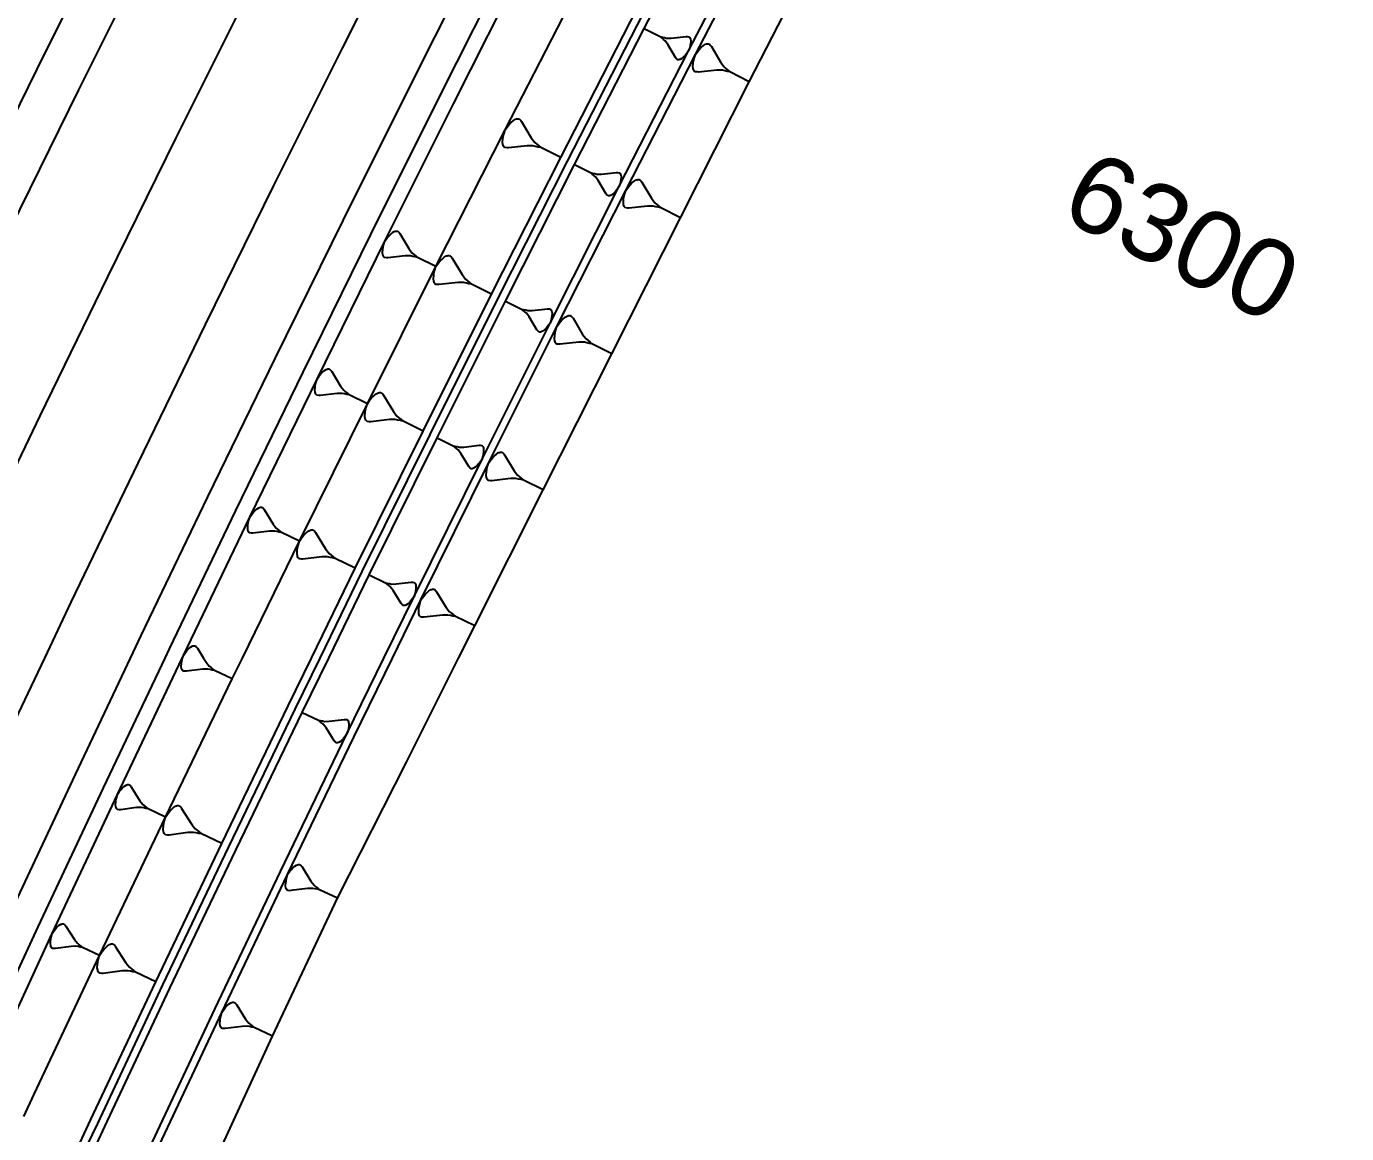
# Model space of a CAD drawing. Extents: x 386614 to 387594, y 803230 to 804419.
# Drawn here: x 387257.47 to 387300, y 803984.68 to 804020.35 of the extents above; entities that cross this region are included whole.
import ezdxf
from ezdxf.enums import TextEntityAlignment as Align

# ---------------------------------------------------------------- set-up
doc = ezdxf.new("R2010")
doc.units = 0
doc.layers.get('0').update_dxf_attribs({"linetype": 'CONTINUOUS'})
doc.styles.add('ARIAL', font='ARIAL.FON')

msp = doc.modelspace()

# ---------------------------------------------------------------- linework, layer by layer
at = {"color": 1}
for p, q in [((387277.3728, 804020.2805), (387277.8877, 804020.0194)), ((387277.8877, 804020.0194), (387277.954, 804020.0042)), ((387277.9391, 804019.9748), (387277.8877, 804020.0194)), ((387277.9904, 804019.9303), (387277.9391, 804019.9748)), ((387277.954, 804020.0042), (387278.0203, 804019.9891)), ((387278.0418, 804019.8857), (387277.9904, 804019.9303)), ((387278.0203, 804019.9891), (387278.0866, 804019.974)), ((387278.1297, 804019.7672), (387278.0418, 804019.8857)), ((387278.0866, 804019.974), (387278.2341, 804019.9731)), ((387278.3781, 804019.3453), (387278.1297, 804019.7672)), ((387278.2341, 804019.9731), (387278.7213, 804020.022)), ((387278.7213, 804020.022), (387278.7582, 804020.0217)), ((387278.7582, 804020.0217), (387278.8098, 804020.0141)), ((387278.8098, 804020.0141), (387278.8245, 804020.0066)), ((387278.8245, 804020.0066), (387278.8464, 804019.977)), ((387278.8524, 804019.7335), (387278.8373, 804019.6672)), ((387278.8464, 804019.977), (387278.8537, 804019.9548)), ((387278.8601, 804019.7851), (387278.8524, 804019.7335)), ((387278.8537, 804019.9548), (387278.8609, 804019.9326)), ((387278.868, 804019.8736), (387278.8601, 804019.7851)), ((387278.8609, 804019.9326), (387278.868, 804019.8736)), ((387278.4, 804019.3156), (387278.3781, 804019.3453)), ((387278.4367, 804019.2785), (387278.4, 804019.3156)), ((387278.4514, 804019.2711), (387278.4367, 804019.2785)), ((387278.4883, 804019.2709), (387278.4514, 804019.2711)), ((387278.5105, 804019.2781), (387278.4883, 804019.2709)), ((387278.5326, 804019.2854), (387278.5105, 804019.2781)), ((387278.5844, 804019.3146), (387278.5326, 804019.2854)), ((387278.6512, 804019.3732), (387278.5844, 804019.3146)), ((387278.6883, 804019.4099), (387278.6512, 804019.3732)), ((387278.7328, 804019.4612), (387278.6883, 804019.4099)), ((387278.7998, 804019.5568), (387278.7328, 804019.4612)), ((387278.8373, 804019.6672), (387278.7998, 804019.5568)), ((387275.1265, 804015.8956), (387275.6427, 804015.6369)), ((387275.6427, 804015.6369), (387275.709, 804015.622)), ((387275.6942, 804015.5925), (387275.6427, 804015.6369)), ((387275.7458, 804015.5482), (387275.6942, 804015.5925)), ((387275.709, 804015.622), (387275.7754, 804015.6072)), ((387275.7974, 804015.5039), (387275.7458, 804015.5482)), ((387275.7754, 804015.6072), (387275.8418, 804015.5924)), ((387275.8858, 804015.3858), (387275.7974, 804015.5039)), ((387275.8418, 804015.5924), (387275.9893, 804015.5923)), ((387275.9893, 804015.5923), (387276.4762, 804015.6434)), ((387276.4762, 804015.6434), (387276.5131, 804015.6434)), ((387276.5131, 804015.6434), (387276.5647, 804015.6359)), ((387276.5647, 804015.6359), (387276.5795, 804015.6286)), ((387276.5795, 804015.6286), (387276.6016, 804015.599)), ((387276.6016, 804015.599), (387276.6089, 804015.5769)), ((387276.6089, 804015.5769), (387276.6163, 804015.5547)), ((387276.6236, 804015.4957), (387276.6162, 804015.4072)), ((387276.6163, 804015.5547), (387276.6236, 804015.4957)), ((387276.1362, 804014.9651), (387275.8858, 804015.3858)), ((387276.4461, 804015.0312), (387276.4092, 804014.9943)), ((387276.4904, 804015.0828), (387276.4461, 804015.0312)), ((387276.5569, 804015.1786), (387276.4904, 804015.0828)), ((387276.5939, 804015.2892), (387276.5569, 804015.1786)), ((387276.6087, 804015.3556), (387276.5939, 804015.2892)), ((387276.6162, 804015.4072), (387276.6087, 804015.3556)), ((387276.1583, 804014.9356), (387276.1362, 804014.9651)), ((387276.1952, 804014.8986), (387276.1583, 804014.9356)), ((387276.2099, 804014.8912), (387276.1952, 804014.8986)), ((387276.2468, 804014.8912), (387276.2099, 804014.8912)), ((387276.2689, 804014.8986), (387276.2468, 804014.8912)), ((387276.2911, 804014.9059), (387276.2689, 804014.8986)), ((387276.3427, 804014.9354), (387276.2911, 804014.9059)), ((387276.4092, 804014.9943), (387276.3427, 804014.9354)), ((387272.9011, 804011.4998), (387273.4184, 804011.2436)), ((387273.4184, 804011.2436), (387273.4849, 804011.2291)), ((387273.4703, 804011.1995), (387273.4184, 804011.2436)), ((387273.5221, 804011.1554), (387273.4703, 804011.1995)), ((387273.4849, 804011.2291), (387273.5513, 804011.2146)), ((387273.5513, 804011.2146), (387273.6178, 804011.2001)), ((387273.6178, 804011.2001), (387273.7653, 804011.2006)), ((387273.7653, 804011.2006), (387274.252, 804011.2541)), ((387274.252, 804011.2541), (387274.2889, 804011.2542)), ((387274.2889, 804011.2542), (387274.3405, 804011.247)), ((387274.3405, 804011.247), (387274.3553, 804011.2397)), ((387274.3553, 804011.2397), (387274.3776, 804011.2103)), ((387274.3776, 804011.2103), (387274.385, 804011.1882)), ((387274.385, 804011.1882), (387274.3925, 804011.1661)), ((387273.5739, 804011.1114), (387273.5221, 804011.1554)), ((387273.6628, 804010.9937), (387273.5739, 804011.1114)), ((387273.9152, 804010.5742), (387273.6628, 804010.9937)), ((387274.3349, 804010.7897), (387274.2689, 804010.6935)), ((387274.3713, 804010.9004), (387274.3349, 804010.7897)), ((387274.3858, 804010.9669), (387274.3713, 804010.9004)), ((387274.393, 804011.0186), (387274.3858, 804010.9669)), ((387274.3925, 804011.1661), (387274.4001, 804011.1071)), ((387274.4001, 804011.1071), (387274.393, 804011.0186)), ((387273.9375, 804010.5447), (387273.9152, 804010.5742)), ((387273.9745, 804010.508), (387273.9375, 804010.5447)), ((387273.9893, 804010.5007), (387273.9745, 804010.508)), ((387274.0261, 804010.5008), (387273.9893, 804010.5007)), ((387274.0482, 804010.5083), (387274.0261, 804010.5008)), ((387274.0703, 804010.5157), (387274.0482, 804010.5083)), ((387274.1219, 804010.5454), (387274.0703, 804010.5157)), ((387274.188, 804010.6047), (387274.1219, 804010.5454)), ((387274.2248, 804010.6417), (387274.188, 804010.6047)), ((387274.2689, 804010.6935), (387274.2248, 804010.6417)), ((387270.6966, 804007.0934), (387271.2151, 804006.8396)), ((387271.2151, 804006.8396), (387271.2816, 804006.8254)), ((387271.2671, 804006.7958), (387271.2151, 804006.8396)), ((387271.3192, 804006.752), (387271.2671, 804006.7958)), ((387271.2816, 804006.8254), (387271.3482, 804006.8112)), ((387271.3712, 804006.7081), (387271.3192, 804006.752)), ((387271.3482, 804006.8112), (387271.4147, 804006.797)), ((387271.4607, 804006.5909), (387271.3712, 804006.7081)), ((387271.4147, 804006.797), (387271.5622, 804006.7983)), ((387271.7151, 804006.1726), (387271.4607, 804006.5909)), ((387271.5622, 804006.7983), (387272.0486, 804006.8541)), ((387272.0486, 804006.8541), (387272.0855, 804006.8544)), ((387272.0855, 804006.8544), (387272.1372, 804006.8475)), ((387272.1696, 804006.501), (387272.1337, 804006.3901)), ((387272.1372, 804006.8475), (387272.152, 804006.8402)), ((387272.152, 804006.8402), (387272.1744, 804006.8109)), ((387272.1838, 804006.5675), (387272.1696, 804006.501)), ((387272.1744, 804006.8109), (387272.1819, 804006.7888)), ((387272.1819, 804006.7888), (387272.1895, 804006.7668)), ((387272.1908, 804006.6192), (387272.1838, 804006.5675)), ((387272.1895, 804006.7668), (387272.1974, 804006.7078)), ((387272.1974, 804006.7078), (387272.1908, 804006.6192)), ((387271.7375, 804006.1432), (387271.7151, 804006.1726)), ((387271.7747, 804006.1067), (387271.7375, 804006.1432)), ((387271.7895, 804006.0994), (387271.7747, 804006.1067)), ((387271.8264, 804006.0997), (387271.7895, 804006.0994)), ((387271.8484, 804006.1073), (387271.8264, 804006.0997)), ((387271.8705, 804006.1149), (387271.8484, 804006.1073)), ((387271.9219, 804006.1448), (387271.8705, 804006.1149)), ((387271.9878, 804006.2044), (387271.9219, 804006.1448)), ((387272.0243, 804006.2416), (387271.9878, 804006.2044)), ((387272.0681, 804006.2936), (387272.0243, 804006.2416)), ((387272.1337, 804006.3901), (387272.0681, 804006.2936)), ((387268.513, 804002.6764), (387269.0327, 804002.4251)), ((387269.0327, 804002.4251), (387269.0993, 804002.4112)), ((387269.085, 804002.3815), (387269.0327, 804002.4251)), ((387269.1372, 804002.3379), (387269.085, 804002.3815)), ((387269.0993, 804002.4112), (387269.1659, 804002.3973)), ((387269.1894, 804002.2943), (387269.1372, 804002.3379)), ((387269.1659, 804002.3973), (387269.2325, 804002.3834)), ((387269.2795, 804002.1775), (387269.1894, 804002.2943)), ((387269.2325, 804002.3834), (387269.38, 804002.3854)), ((387269.38, 804002.3854), (387269.8661, 804002.4435)), ((387269.8661, 804002.4435), (387269.903, 804002.444)), ((387269.903, 804002.444), (387269.9547, 804002.4373)), ((387269.9547, 804002.4373), (387269.9696, 804002.4301)), ((387269.9696, 804002.4301), (387269.9921, 804002.4009)), ((387269.9921, 804002.4009), (387269.9998, 804002.3789)), ((387269.9998, 804002.3789), (387270.0075, 804002.3569)), ((387270.0075, 804002.3569), (387270.0156, 804002.2979)), ((387270.0156, 804002.2979), (387270.0094, 804002.2093)), ((387269.5359, 804001.7604), (387269.2795, 804002.1775)), ((387269.8448, 804001.8309), (387269.8084, 804001.7935)), ((387269.8883, 804001.8831), (387269.8448, 804001.8309)), ((387269.9534, 804001.9799), (387269.8883, 804001.8831)), ((387269.9889, 804002.091), (387269.9534, 804001.9799)), ((387270.0027, 804002.1576), (387269.9889, 804002.091)), ((387270.0094, 804002.2093), (387270.0027, 804002.1576)), ((387269.5584, 804001.7312), (387269.5359, 804001.7604)), ((387269.5957, 804001.6948), (387269.5584, 804001.7312)), ((387269.6106, 804001.6876), (387269.5957, 804001.6948)), ((387269.6475, 804001.6881), (387269.6106, 804001.6876)), ((387269.6695, 804001.6958), (387269.6475, 804001.6881)), ((387269.6915, 804001.7035), (387269.6695, 804001.6958)), ((387269.7428, 804001.7336), (387269.6915, 804001.7035)), ((387269.8084, 804001.7935), (387269.7428, 804001.7336)), ((387266.3504, 803998.2489), (387266.8713, 803998)), ((387266.8713, 803998), (387266.938, 803997.9865)), ((387266.9237, 803997.9567), (387266.8713, 803998)), ((387267.2188, 803997.962), (387267.7046, 803998.0225)), ((387267.7046, 803998.0225), (387267.7415, 803998.0231)), ((387267.7415, 803998.0231), (387267.7933, 803998.0167)), ((387267.7933, 803998.0167), (387267.8081, 803998.0096)), ((387267.8081, 803998.0096), (387267.8308, 803997.9805)), ((387266.9762, 803997.9134), (387266.9237, 803997.9567)), ((387266.938, 803997.9865), (387267.0046, 803997.9729)), ((387267.0286, 803997.8701), (387266.9762, 803997.9134)), ((387267.0046, 803997.9729), (387267.0713, 803997.9594)), ((387267.1192, 803997.7537), (387267.0286, 803997.8701)), ((387267.0713, 803997.9594), (387267.2188, 803997.962)), ((387267.3776, 803997.3378), (387267.1192, 803997.7537)), ((387267.829, 803997.6706), (387267.7941, 803997.5593)), ((387267.8426, 803997.7372), (387267.829, 803997.6706)), ((387267.8308, 803997.9805), (387267.8386, 803997.9585)), ((387267.8386, 803997.9585), (387267.8464, 803997.9365)), ((387267.849, 803997.789), (387267.8426, 803997.7372)), ((387267.8464, 803997.9365), (387267.8548, 803997.8776)), ((387267.8548, 803997.8776), (387267.849, 803997.789)), ((387267.4003, 803997.3087), (387267.3776, 803997.3378)), ((387267.4378, 803997.2725), (387267.4003, 803997.3087)), ((387267.4527, 803997.2654), (387267.4378, 803997.2725)), ((387267.4896, 803997.266), (387267.4527, 803997.2654)), ((387267.5116, 803997.2738), (387267.4896, 803997.266)), ((387267.5335, 803997.2816), (387267.5116, 803997.2738)), ((387267.5846, 803997.312), (387267.5335, 803997.2816)), ((387267.65, 803997.3722), (387267.5846, 803997.312)), ((387267.6862, 803997.4098), (387267.65, 803997.3722)), ((387267.7295, 803997.4622), (387267.6862, 803997.4098)), ((387267.7941, 803997.5593), (387267.7295, 803997.4622))]:
    msp.add_line(p, q, dxfattribs=at)
at = {"color": 7}
for p, q in [((387279.2031, 804019.6665), (387279.2841, 804019.7377)), ((387279.2841, 804019.7377), (387279.347, 804019.7731)), ((387279.347, 804019.7731), (387279.3739, 804019.7819)), ((387279.3739, 804019.7819), (387279.4008, 804019.7907)), ((387279.4008, 804019.7907), (387279.4456, 804019.7905)), ((387279.4456, 804019.7905), (387279.4634, 804019.7814)), ((387279.4634, 804019.7814), (387279.5079, 804019.7364)), ((387279.5079, 804019.7364), (387279.5346, 804019.7004)), ((387279.5346, 804019.7004), (387279.8361, 804019.1883)), ((387278.9588, 804019.2291), (387278.9772, 804019.3096)), ((387278.9772, 804019.3096), (387279.0227, 804019.4437)), ((387279.0227, 804019.4437), (387279.104, 804019.5596)), ((387279.104, 804019.5596), (387279.1581, 804019.622)), ((387279.1581, 804019.622), (387279.2031, 804019.6665)), ((387278.9399, 804019.0591), (387278.9495, 804019.1665)), ((387278.9485, 804018.9874), (387278.9399, 804019.0591)), ((387278.9573, 804018.9605), (387278.9485, 804018.9874)), ((387278.9495, 804019.1665), (387278.9588, 804019.2291)), ((387278.9661, 804018.9336), (387278.9573, 804018.9605)), ((387278.9927, 804018.8976), (387278.9661, 804018.9336)), ((387279.0106, 804018.8886), (387278.9927, 804018.8976)), ((387279.0732, 804018.8793), (387279.0106, 804018.8886)), ((387279.118, 804018.879), (387279.0732, 804018.8793)), ((387279.7093, 804018.9383), (387279.118, 804018.879)), ((387279.8884, 804018.9373), (387279.7093, 804018.9383)), ((387279.8361, 804019.1883), (387279.9427, 804019.0444)), ((387279.9688, 804018.9189), (387279.8884, 804018.9373)), ((387279.9427, 804019.0444), (387280.0051, 804018.9903)), ((387280.0493, 804018.9005), (387279.9688, 804018.9189)), ((387280.0051, 804018.9903), (387280.0674, 804018.9362)), ((387280.1298, 804018.8821), (387280.0493, 804018.9005)), ((387280.0674, 804018.9362), (387280.1298, 804018.8821)), ((387280.7548, 804018.5651), (387280.1298, 804018.8821)), ((387272.8916, 804017.0158), (387272.9747, 804017.1356)), ((387272.9747, 804017.1356), (387273.0301, 804017.2001)), ((387273.0301, 804017.2001), (387273.0762, 804017.2461)), ((387273.0762, 804017.2461), (387273.1593, 804017.3198)), ((387273.1593, 804017.3198), (387273.2239, 804017.3566)), ((387273.2239, 804017.3566), (387273.2515, 804017.3658)), ((387273.2515, 804017.3658), (387273.2792, 804017.375)), ((387273.2792, 804017.375), (387273.3253, 804017.375)), ((387273.3253, 804017.375), (387273.3438, 804017.3658)), ((387273.3438, 804017.3658), (387273.3898, 804017.3196)), ((387273.3898, 804017.3196), (387273.4174, 804017.2827)), ((387273.4174, 804017.2827), (387273.7304, 804016.7568)), ((387272.8082, 804016.6194), (387272.8175, 804016.73)), ((387272.8175, 804016.73), (387272.8268, 804016.7946)), ((387272.8268, 804016.7946), (387272.8453, 804016.8775)), ((387272.8453, 804016.8775), (387272.8916, 804017.0158)), ((387273.7304, 804016.7568), (387273.8409, 804016.6091)), ((387272.8173, 804016.5456), (387272.8082, 804016.6194)), ((387272.8265, 804016.5179), (387272.8173, 804016.5456)), ((387272.8357, 804016.4903), (387272.8265, 804016.5179)), ((387272.8634, 804016.4534), (387272.8357, 804016.4903)), ((387272.8818, 804016.4441), (387272.8634, 804016.4534)), ((387272.9463, 804016.4348), (387272.8818, 804016.4441)), ((387272.9924, 804016.4348), (387272.9463, 804016.4348)), ((387273.6011, 804016.4987), (387272.9924, 804016.4348)), ((387273.7855, 804016.4985), (387273.6011, 804016.4987)), ((387273.8685, 804016.48), (387273.7855, 804016.4985)), ((387273.8409, 804016.6091), (387273.9054, 804016.5538)), ((387273.9514, 804016.4615), (387273.8685, 804016.48)), ((387273.9054, 804016.5538), (387273.9699, 804016.4984)), ((387274.0344, 804016.443), (387273.9514, 804016.4615)), ((387273.9699, 804016.4984), (387274.0344, 804016.443)), ((387274.6795, 804016.1196), (387274.0344, 804016.443)), ((387276.735, 804014.9308), (387276.7804, 804015.0666)), ((387276.7804, 804015.0666), (387276.862, 804015.1842)), ((387276.862, 804015.1842), (387276.9164, 804015.2476)), ((387276.9164, 804015.2476), (387276.9618, 804015.2928)), ((387276.9618, 804015.2928), (387277.0434, 804015.3652)), ((387277.0434, 804015.3652), (387277.1068, 804015.4014)), ((387277.1068, 804015.4014), (387277.134, 804015.4104)), ((387277.134, 804015.4104), (387277.1612, 804015.4194)), ((387277.1612, 804015.4194), (387277.2064, 804015.4194)), ((387277.2064, 804015.4194), (387277.2245, 804015.4103)), ((387277.2245, 804015.4103), (387277.2698, 804015.365)), ((387277.2698, 804015.365), (387277.2969, 804015.3287)), ((387277.2969, 804015.3287), (387277.6044, 804014.8122)), ((387276.6985, 804014.6772), (387276.7077, 804014.7859)), ((387276.7075, 804014.6047), (387276.6985, 804014.6772)), ((387276.7165, 804014.5775), (387276.7075, 804014.6047)), ((387276.7077, 804014.7859), (387276.7168, 804014.8493)), ((387276.7256, 804014.5504), (387276.7165, 804014.5775)), ((387276.7168, 804014.8493), (387276.735, 804014.9308)), ((387277.6044, 804014.8122), (387277.7129, 804014.6671)), ((387277.7129, 804014.6671), (387277.7762, 804014.6127)), ((387277.7762, 804014.6127), (387277.8396, 804014.5583)), ((387276.7527, 804014.5141), (387276.7256, 804014.5504)), ((387276.7708, 804014.505), (387276.7527, 804014.5141)), ((387276.8342, 804014.4959), (387276.7708, 804014.505)), ((387276.8795, 804014.4959), (387276.8342, 804014.4959)), ((387277.4773, 804014.5587), (387276.8795, 804014.4959)), ((387277.6584, 804014.5585), (387277.4773, 804014.5587)), ((387277.7399, 804014.5403), (387277.6584, 804014.5585)), ((387277.8214, 804014.5221), (387277.7399, 804014.5403)), ((387277.9029, 804014.5039), (387277.8214, 804014.5221)), ((387277.8396, 804014.5583), (387277.9029, 804014.5039)), ((387278.5366, 804014.1863), (387277.9029, 804014.5039)), ((387269.2587, 804013.7056), (387269.3179, 804013.7397)), ((387269.3179, 804013.7397), (387269.3433, 804013.7482)), ((387269.3433, 804013.7482), (387269.3687, 804013.7568)), ((387269.3687, 804013.7568), (387269.411, 804013.757)), ((387269.411, 804013.757), (387269.428, 804013.7486)), ((387269.428, 804013.7486), (387269.4705, 804013.7064)), ((387268.9722, 804013.2978), (387269.0141, 804013.425)), ((387269.0141, 804013.425), (387269.0899, 804013.5355)), ((387269.0899, 804013.5355), (387269.1405, 804013.595)), ((387269.1405, 804013.595), (387269.1827, 804013.6375)), ((387269.1827, 804013.6375), (387269.2587, 804013.7056)), ((387269.4705, 804013.7064), (387269.4961, 804013.6726)), ((387269.4961, 804013.6726), (387269.786, 804013.1907)), ((387268.9392, 804013.0604), (387268.9473, 804013.1621)), ((387268.9479, 804012.9927), (387268.9392, 804013.0604)), ((387268.9473, 804013.1621), (387268.9555, 804013.2215)), ((387268.9565, 804012.9673), (387268.9479, 804012.9927)), ((387268.9555, 804013.2215), (387268.9722, 804013.2978)), ((387268.9651, 804012.9419), (387268.9565, 804012.9673)), ((387268.9906, 804012.9081), (387268.9651, 804012.9419)), ((387269.0076, 804012.8997), (387268.9906, 804012.9081)), ((387269.0669, 804012.8915), (387269.0076, 804012.8997)), ((387269.1093, 804012.8916), (387269.0669, 804012.8915)), ((387269.6682, 804012.953), (387269.1093, 804012.8916)), ((387269.8377, 804012.9537), (387269.6682, 804012.953)), ((387269.786, 804013.1907), (387269.8882, 804013.0555)), ((387269.914, 804012.937), (387269.8377, 804012.9537)), ((387269.8882, 804013.0555), (387269.9476, 804013.0049)), ((387269.9903, 804012.9204), (387269.914, 804012.937)), ((387269.9476, 804013.0049), (387270.0071, 804012.9543)), ((387270.0666, 804012.9037), (387269.9903, 804012.9204)), ((387270.0071, 804012.9543), (387270.0666, 804012.9037)), ((387270.6608, 804012.6094), (387270.0666, 804012.9037)), ((387270.8444, 804012.8406), (387270.9271, 804012.9147)), ((387270.9271, 804012.9147), (387270.9915, 804012.9518)), ((387270.9915, 804012.9518), (387271.0191, 804012.9611)), ((387271.0191, 804012.9611), (387271.0468, 804012.9705)), ((387271.0468, 804012.9705), (387271.0929, 804012.9706)), ((387271.0929, 804012.9706), (387271.1113, 804012.9615)), ((387271.1113, 804012.9615), (387271.1576, 804012.9156)), ((387271.1576, 804012.9156), (387271.1854, 804012.8788)), ((387271.1854, 804012.8788), (387271.5009, 804012.3544)), ((387270.5971, 804012.3879), (387270.6153, 804012.4709)), ((387270.6153, 804012.4709), (387270.6608, 804012.6094)), ((387270.6608, 804012.6094), (387270.7434, 804012.7296)), ((387270.7434, 804012.7296), (387270.7985, 804012.7943)), ((387270.7985, 804012.7943), (387270.8444, 804012.8406)), ((387270.5793, 804012.2126), (387270.5882, 804012.3233)), ((387270.5888, 804012.1389), (387270.5793, 804012.2126)), ((387270.5882, 804012.3233), (387270.5971, 804012.3879)), ((387270.5982, 804012.1112), (387270.5888, 804012.1389)), ((387270.6075, 804012.0836), (387270.5982, 804012.1112)), ((387270.6353, 804012.0468), (387270.6075, 804012.0836)), ((387270.6538, 804012.0377), (387270.6353, 804012.0468)), ((387270.7184, 804012.0287), (387270.6538, 804012.0377)), ((387270.7645, 804012.0289), (387270.7184, 804012.0287)), ((387271.3728, 804012.0957), (387270.7645, 804012.0289)), ((387271.5572, 804012.0964), (387271.3728, 804012.0957)), ((387271.5009, 804012.3544), (387271.6121, 804012.2073)), ((387271.6403, 804012.0783), (387271.5572, 804012.0964)), ((387271.6121, 804012.2073), (387271.6769, 804012.1522)), ((387271.7233, 804012.0601), (387271.6403, 804012.0783)), ((387271.6769, 804012.1522), (387271.7416, 804012.0971)), ((387271.8064, 804012.042), (387271.7233, 804012.0601)), ((387271.7416, 804012.0971), (387271.8064, 804012.042)), ((387272.4531, 804011.7217), (387271.8064, 804012.042)), ((387274.5589, 804010.6787), (387274.6402, 804010.7971)), ((387274.6402, 804010.7971), (387274.6945, 804010.8609)), ((387274.6945, 804010.8609), (387274.7398, 804010.9066)), ((387274.7398, 804010.9066), (387274.8213, 804010.9796)), ((387274.8213, 804010.9796), (387274.8848, 804011.0161)), ((387274.8848, 804011.0161), (387274.912, 804011.0253)), ((387274.912, 804011.0253), (387274.9392, 804011.0345)), ((387274.9392, 804011.0345), (387274.9846, 804011.0347)), ((387274.9846, 804011.0347), (387275.0029, 804011.0257)), ((387275.0029, 804011.0257), (387275.0485, 804010.9804)), ((387275.0485, 804010.9804), (387275.0759, 804010.9442)), ((387275.0759, 804010.9442), (387275.3868, 804010.4274)), ((387274.4786, 804010.2877), (387274.4873, 804010.3967)), ((387274.4873, 804010.3967), (387274.4961, 804010.4604)), ((387274.4961, 804010.4604), (387274.514, 804010.5422)), ((387274.514, 804010.5422), (387274.5589, 804010.6787)), ((387275.3868, 804010.4274), (387275.4963, 804010.2824)), ((387274.488, 804010.215), (387274.4786, 804010.2877)), ((387274.4971, 804010.1878), (387274.488, 804010.215)), ((387274.5063, 804010.1606), (387274.4971, 804010.1878)), ((387274.5337, 804010.1243), (387274.5063, 804010.1606)), ((387274.5519, 804010.1153), (387274.5337, 804010.1243)), ((387274.6156, 804010.1064), (387274.5519, 804010.1153)), ((387274.661, 804010.1066), (387274.6156, 804010.1064)), ((387275.2605, 804010.1725), (387274.661, 804010.1066)), ((387275.4422, 804010.1732), (387275.2605, 804010.1725)), ((387275.5241, 804010.1553), (387275.4422, 804010.1732)), ((387275.4963, 804010.2824), (387275.5602, 804010.2281)), ((387275.6059, 804010.1374), (387275.5241, 804010.1553)), ((387275.5602, 804010.2281), (387275.624, 804010.1739)), ((387275.6878, 804010.1196), (387275.6059, 804010.1374)), ((387275.624, 804010.1739), (387275.6878, 804010.1196)), ((387276.3251, 804009.8039), (387275.6878, 804010.1196)), ((387266.8287, 804008.9862), (387266.9027, 804009.0951)), ((387266.9027, 804009.0951), (387266.9522, 804009.1538)), ((387266.9522, 804009.1538), (387266.9935, 804009.1958)), ((387266.9935, 804009.1958), (387267.0678, 804009.2631)), ((387267.0678, 804009.2631), (387267.1258, 804009.2969)), ((387267.1258, 804009.2969), (387267.1508, 804009.3054)), ((387267.1508, 804009.3054), (387267.1757, 804009.314)), ((387267.1757, 804009.314), (387267.2173, 804009.3143)), ((387267.2173, 804009.3143), (387267.234, 804009.3061)), ((387267.234, 804009.3061), (387267.276, 804009.2649)), ((387267.276, 804009.2649), (387267.3013, 804009.2318)), ((387267.3013, 804009.2318), (387267.5885, 804008.7595)), ((387266.7568, 804008.6275), (387266.7643, 804008.7275)), ((387266.7657, 804008.561), (387266.7568, 804008.6275)), ((387266.7643, 804008.7275), (387266.7721, 804008.7859)), ((387266.7721, 804008.7859), (387266.7881, 804008.861)), ((387266.7881, 804008.861), (387266.8287, 804008.9862)), ((387267.5885, 804008.7595), (387267.6895, 804008.6272)), ((387267.6895, 804008.6272), (387267.7482, 804008.5777)), ((387266.7742, 804008.5361), (387266.7657, 804008.561)), ((387266.7828, 804008.5112), (387266.7742, 804008.5361)), ((387266.808, 804008.4781), (387266.7828, 804008.5112)), ((387266.8248, 804008.4699), (387266.808, 804008.4781)), ((387266.8831, 804008.462), (387266.8248, 804008.4699)), ((387266.9248, 804008.4624), (387266.8831, 804008.462)), ((387267.4739, 804008.5254), (387266.9248, 804008.4624)), ((387267.6404, 804008.5268), (387267.4739, 804008.5254)), ((387267.7155, 804008.5108), (387267.6404, 804008.5268)), ((387267.7906, 804008.4948), (387267.7155, 804008.5108)), ((387267.7482, 804008.5777), (387267.8069, 804008.5282)), ((387267.8657, 804008.4788), (387267.7906, 804008.4948)), ((387267.8069, 804008.5282), (387267.8657, 804008.4788)), ((387268.451, 804008.1923), (387267.8657, 804008.4788)), ((387268.451, 804008.1923), (387268.533, 804008.3129)), ((387268.533, 804008.3129), (387268.5878, 804008.3779)), ((387268.5878, 804008.3779), (387268.6335, 804008.4244)), ((387268.6335, 804008.4244), (387268.7158, 804008.4988)), ((387268.7158, 804008.4988), (387268.7801, 804008.5363)), ((387268.7801, 804008.5363), (387268.8077, 804008.5457)), ((387268.8077, 804008.5457), (387268.8352, 804008.5552)), ((387268.8352, 804008.5552), (387268.8813, 804008.5556)), ((387268.8813, 804008.5556), (387268.8999, 804008.5465)), ((387268.8999, 804008.5465), (387268.9464, 804008.5008)), ((387268.9464, 804008.5008), (387268.9743, 804008.4642)), ((387268.9743, 804008.4642), (387269.2923, 804007.9413)), ((387268.3714, 804007.7951), (387268.3797, 804007.9058)), ((387268.3813, 804007.7214), (387268.3714, 804007.7951)), ((387268.3797, 804007.9058), (387268.3884, 804007.9704)), ((387268.3884, 804007.9704), (387268.4061, 804008.0536)), ((387268.4061, 804008.0536), (387268.451, 804008.1923)), ((387269.2923, 804007.9413), (387269.4042, 804007.7947)), ((387269.4042, 804007.7947), (387269.4692, 804007.7399)), ((387268.3907, 804007.6938), (387268.3813, 804007.7214)), ((387268.4002, 804007.6662), (387268.3907, 804007.6938)), ((387268.4282, 804007.6296), (387268.4002, 804007.6662)), ((387268.4467, 804007.6205), (387268.4282, 804007.6296)), ((387268.5113, 804007.6119), (387268.4467, 804007.6205)), ((387268.5574, 804007.6123), (387268.5113, 804007.6119)), ((387269.1654, 804007.682), (387268.5574, 804007.6123)), ((387269.3498, 804007.6836), (387269.1654, 804007.682)), ((387269.433, 804007.6658), (387269.3498, 804007.6836)), ((387269.5161, 804007.6481), (387269.433, 804007.6658)), ((387269.4692, 804007.7399), (387269.5343, 804007.6851)), ((387269.5993, 804007.6304), (387269.5161, 804007.6481)), ((387269.5343, 804007.6851), (387269.5993, 804007.6304)), ((387270.2475, 804007.3132), (387269.5993, 804007.6304)), ((387272.4922, 804006.4619), (387272.5369, 804006.5075)), ((387272.5369, 804006.5075), (387272.6176, 804006.5804)), ((387272.6176, 804006.5804), (387272.6805, 804006.6171)), ((387272.6805, 804006.6171), (387272.7075, 804006.6263)), ((387272.7075, 804006.6263), (387272.7345, 804006.6356)), ((387272.7345, 804006.6356), (387272.7797, 804006.636)), ((387272.7797, 804006.636), (387272.7978, 804006.6271)), ((387272.7978, 804006.6271), (387272.8433, 804006.5823)), ((387272.8433, 804006.5823), (387272.8707, 804006.5464)), ((387272.8707, 804006.5464), (387273.1821, 804006.0343)), ((387272.2969, 804006.0629), (387272.3143, 804006.1443)), ((387272.3143, 804006.1443), (387272.3583, 804006.2802)), ((387272.3583, 804006.2802), (387272.4385, 804006.3983)), ((387272.4385, 804006.3983), (387272.4922, 804006.4619)), ((387272.2803, 804005.8912), (387272.2884, 804005.9996)), ((387272.2899, 804005.819), (387272.2803, 804005.8912)), ((387272.2884, 804005.9996), (387272.2969, 804006.0629)), ((387272.2992, 804005.792), (387272.2899, 804005.819)), ((387272.3085, 804005.765), (387272.2992, 804005.792)), ((387272.3359, 804005.7291), (387272.3085, 804005.765)), ((387272.354, 804005.7202), (387272.3359, 804005.7291)), ((387272.4173, 804005.7117), (387272.354, 804005.7202)), ((387272.4624, 804005.7121), (387272.4173, 804005.7117)), ((387273.0579, 804005.7804), (387272.4624, 804005.7121)), ((387273.2385, 804005.782), (387273.0579, 804005.7804)), ((387273.1821, 804006.0343), (387273.2917, 804005.8908)), ((387273.3199, 804005.7646), (387273.2385, 804005.782)), ((387273.2917, 804005.8908), (387273.3554, 804005.8371)), ((387273.4013, 804005.7472), (387273.3199, 804005.7646)), ((387273.3554, 804005.8371), (387273.4191, 804005.7835)), ((387273.4827, 804005.7299), (387273.4013, 804005.7472)), ((387273.4191, 804005.7835), (387273.4827, 804005.7299)), ((387274.1175, 804005.4192), (387273.4827, 804005.7299)), ((387264.8254, 804004.7438), (387264.8982, 804004.8102)), ((387264.8982, 804004.8102), (387264.955, 804004.8437)), ((387264.955, 804004.8437), (387264.9794, 804004.8522)), ((387264.9794, 804004.8522), (387265.0039, 804004.8607)), ((387265.0039, 804004.8607), (387265.0448, 804004.8613)), ((387265.0448, 804004.8613), (387265.0612, 804004.8533)), ((387265.0612, 804004.8533), (387265.1027, 804004.8129)), ((387265.1027, 804004.8129), (387265.1277, 804004.7805)), ((387264.6098, 804004.3399), (387264.6252, 804004.4138)), ((387264.6252, 804004.4138), (387264.6645, 804004.5371)), ((387264.6645, 804004.5371), (387264.7367, 804004.6444)), ((387264.7367, 804004.6444), (387264.785, 804004.7023)), ((387264.785, 804004.7023), (387264.8254, 804004.7438)), ((387265.1277, 804004.7805), (387265.412, 804004.3179)), ((387264.5955, 804004.1843), (387264.6024, 804004.2826)), ((387264.6046, 804004.1189), (387264.5955, 804004.1843)), ((387264.6024, 804004.2826), (387264.6098, 804004.3399)), ((387264.6131, 804004.0945), (387264.6046, 804004.1189)), ((387264.6216, 804004.0701), (387264.6131, 804004.0945)), ((387264.6466, 804004.0377), (387264.6216, 804004.0701)), ((387264.663, 804004.0297), (387264.6466, 804004.0377)), ((387264.7204, 804004.0223), (387264.663, 804004.0297)), ((387264.7613, 804004.0228), (387264.7204, 804004.0223)), ((387265.3005, 804004.0873), (387264.7613, 804004.0228)), ((387265.4642, 804004.0895), (387265.3005, 804004.0873)), ((387265.412, 804004.3179), (387265.512, 804004.1883)), ((387265.538, 804004.0741), (387265.4642, 804004.0895)), ((387265.512, 804004.1883), (387265.5699, 804004.14)), ((387265.6119, 804004.0587), (387265.538, 804004.0741)), ((387265.5699, 804004.14), (387265.6278, 804004.0916)), ((387265.6857, 804004.0433), (387265.6119, 804004.0587)), ((387265.6278, 804004.0916), (387265.6857, 804004.0433)), ((387266.2622, 804003.7646), (387265.6857, 804004.0433)), ((387266.3436, 804003.8855), (387266.3981, 804003.9508)), ((387266.3981, 804003.9508), (387266.4436, 804003.9975)), ((387266.4436, 804003.9975), (387266.5256, 804004.0724)), ((387266.5256, 804004.0724), (387266.5896, 804004.1101)), ((387266.5896, 804004.1101), (387266.6172, 804004.1197)), ((387266.6172, 804004.1197), (387266.6447, 804004.1293)), ((387266.6447, 804004.1293), (387266.6908, 804004.1299)), ((387266.6908, 804004.1299), (387266.7094, 804004.1209)), ((387266.7094, 804004.1209), (387266.7561, 804004.0754)), ((387266.7561, 804004.0754), (387266.7842, 804004.0389)), ((387266.7842, 804004.0389), (387267.1047, 804003.5176)), ((387266.1923, 804003.4778), (387266.2006, 804003.5424)), ((387266.2006, 804003.5424), (387266.218, 804003.6256)), ((387266.218, 804003.6256), (387266.2622, 804003.7646)), ((387266.2622, 804003.7646), (387266.3436, 804003.8855)), ((387266.1845, 804003.367), (387266.1923, 804003.4778)), ((387266.1947, 804003.2934), (387266.1845, 804003.367)), ((387266.2043, 804003.2658), (387266.1947, 804003.2934)), ((387266.2139, 804003.2383), (387266.2043, 804003.2658)), ((387266.2421, 804003.2018), (387266.2139, 804003.2383)), ((387266.2606, 804003.1928), (387266.2421, 804003.2018)), ((387266.3253, 804003.1844), (387266.2606, 804003.1928)), ((387266.3714, 804003.185), (387266.3253, 804003.1844)), ((387266.9791, 804003.2577), (387266.3714, 804003.185)), ((387267.1635, 804003.2601), (387266.9791, 804003.2577)), ((387267.1047, 804003.5176), (387267.2173, 804003.3715)), ((387267.2467, 804003.2428), (387267.1635, 804003.2601)), ((387267.2173, 804003.3715), (387267.2826, 804003.317)), ((387267.3299, 804003.2255), (387267.2467, 804003.2428)), ((387267.2826, 804003.317), (387267.3479, 804003.2626)), ((387267.4131, 804003.2081), (387267.3299, 804003.2255)), ((387267.3479, 804003.2626), (387267.4131, 804003.2081)), ((387268.0628, 804002.894), (387267.4131, 804003.2081)), ((387270.1359, 804001.7374), (387270.1785, 804001.8711)), ((387270.1785, 804001.8711), (387270.2568, 804001.9874)), ((387270.2568, 804001.9874), (387270.3092, 804002.0502)), ((387270.3092, 804002.0502), (387270.353, 804002.0952)), ((387270.353, 804002.0952), (387270.4319, 804002.1672)), ((387270.4319, 804002.1672), (387270.4935, 804002.2035)), ((387270.4935, 804002.2035), (387270.52, 804002.2127)), ((387270.52, 804002.2127), (387270.5465, 804002.222)), ((387270.5465, 804002.222), (387270.5908, 804002.2225)), ((387270.5908, 804002.2225), (387270.6087, 804002.2139)), ((387270.6087, 804002.2139), (387270.6536, 804002.1702)), ((387270.6536, 804002.1702), (387270.6807, 804002.135)), ((387270.6807, 804002.135), (387270.989, 804001.6334)), ((387270.1038, 804001.4886), (387270.1112, 804001.5952)), ((387270.1136, 804001.4178), (387270.1038, 804001.4886)), ((387270.1112, 804001.5952), (387270.1193, 804001.6574)), ((387270.1228, 804001.3913), (387270.1136, 804001.4178)), ((387270.1193, 804001.6574), (387270.1359, 804001.7374)), ((387270.132, 804001.3648), (387270.1228, 804001.3913)), ((387270.989, 804001.6334), (387271.0973, 804001.4929)), ((387271.0973, 804001.4929), (387271.1601, 804001.4405)), ((387271.1601, 804001.4405), (387271.2229, 804001.3882)), ((387270.1591, 804001.3297), (387270.132, 804001.3648)), ((387270.177, 804001.321), (387270.1591, 804001.3297)), ((387270.2392, 804001.313), (387270.177, 804001.321)), ((387270.2835, 804001.3136), (387270.2392, 804001.313)), ((387270.8681, 804001.3834), (387270.2835, 804001.3136)), ((387271.0455, 804001.3858), (387270.8681, 804001.3834)), ((387271.1256, 804001.3691), (387271.0455, 804001.3858)), ((387271.2056, 804001.3524), (387271.1256, 804001.3691)), ((387271.2857, 804001.3358), (387271.2056, 804001.3524)), ((387271.2229, 804001.3882), (387271.2857, 804001.3358)), ((387271.9107, 804001.0336), (387271.2857, 804001.3358)), ((387262.5215, 804000.0776), (387262.5919, 804000.1834)), ((387262.5919, 804000.1834), (387262.6391, 804000.2405)), ((387262.6391, 804000.2405), (387262.6786, 804000.2814)), ((387262.6786, 804000.2814), (387262.7497, 804000.347)), ((387262.7497, 804000.347), (387262.8054, 804000.3802)), ((387262.8054, 804000.3802), (387262.8294, 804000.3887)), ((387262.8294, 804000.3887), (387262.8533, 804000.3971)), ((387262.8533, 804000.3971), (387262.8935, 804000.3979)), ((387262.8935, 804000.3979), (387262.9097, 804000.3901)), ((387262.9097, 804000.3901), (387262.9506, 804000.3507)), ((387262.9506, 804000.3507), (387262.9753, 804000.319)), ((387262.9753, 804000.319), (387263.1734, 804000)), ((387262.4554, 803999.7308), (387262.4617, 803999.8274)), ((387262.4646, 803999.6667), (387262.4554, 803999.7308)), ((387262.4617, 803999.8274), (387262.4687, 803999.8838)), ((387262.4687, 803999.8838), (387262.4835, 803999.9564)), ((387262.4835, 803999.9564), (387262.4971, 804000)), ((387262.4971, 804000), (387262.5215, 804000.0776)), ((387263.1734, 804000), (387263.2568, 803999.8659)), ((387263.2568, 803999.8659), (387263.3555, 803999.739)), ((387263.3555, 803999.739), (387263.4127, 803999.6918)), ((387263.4127, 803999.6918), (387263.4698, 803999.6446)), ((387262.4731, 803999.6427), (387262.4646, 803999.6667)), ((387262.4815, 803999.6187), (387262.4731, 803999.6427)), ((387262.5062, 803999.587), (387262.4815, 803999.6187)), ((387262.5224, 803999.5793), (387262.5062, 803999.587)), ((387262.5788, 803999.5723), (387262.5224, 803999.5793)), ((387262.619, 803999.573), (387262.5788, 803999.5723)), ((387263.1484, 803999.6388), (387262.619, 803999.573)), ((387263.3091, 803999.6417), (387263.1484, 803999.6388)), ((387263.3817, 803999.627), (387263.3091, 803999.6417)), ((387263.4543, 803999.6122), (387263.3817, 803999.627)), ((387263.5269, 803999.5974), (387263.4543, 803999.6122)), ((387263.4698, 803999.6446), (387263.5269, 803999.5974)), ((387264.0945, 803999.3263), (387263.5269, 803999.5974)), ((387260.553, 803995.8089), (387260.6226, 803995.8737)), ((387260.6226, 803995.8737), (387260.6771, 803995.9065)), ((387260.6771, 803995.9065), (387260.7006, 803995.9149)), ((387260.7006, 803995.9149), (387260.7241, 803995.9233)), ((387260.7241, 803995.9233), (387260.7635, 803995.9242)), ((387260.7635, 803995.9242), (387260.7795, 803995.9167)), ((387260.7795, 803995.9167), (387260.8198, 803995.8782)), ((387260.8198, 803995.8782), (387260.8442, 803995.8471)), ((387260.3488, 803995.4175), (387260.363, 803995.4888)), ((387260.363, 803995.4888), (387260.3997, 803995.6081)), ((387260.3997, 803995.6081), (387260.4684, 803995.7123)), ((387260.4684, 803995.7123), (387260.5145, 803995.7686)), ((387260.5145, 803995.7686), (387260.553, 803995.8089)), ((387260.8442, 803995.8471), (387261.1227, 803995.4035)), ((387260.3365, 803995.2672), (387260.3422, 803995.3621)), ((387260.3458, 803995.2043), (387260.3365, 803995.2672)), ((387260.3422, 803995.3621), (387260.3488, 803995.4175)), ((387260.3542, 803995.1808), (387260.3458, 803995.2043)), ((387260.3627, 803995.1573), (387260.3542, 803995.1808)), ((387260.387, 803995.1263), (387260.3627, 803995.1573)), ((387260.403, 803995.1187), (387260.387, 803995.1263)), ((387260.4584, 803995.1121), (387260.403, 803995.1187)), ((387260.4979, 803995.113), (387260.4584, 803995.1121)), ((387261.0173, 803995.1801), (387260.4979, 803995.113)), ((387261.1751, 803995.1837), (387261.0173, 803995.1801)), ((387261.1227, 803995.4035), (387261.2203, 803995.2795)), ((387261.2465, 803995.1696), (387261.1751, 803995.1837)), ((387261.2203, 803995.2795), (387261.2766, 803995.2334)), ((387261.3179, 803995.1554), (387261.2465, 803995.1696)), ((387261.2766, 803995.2334), (387261.3329, 803995.1873)), ((387261.3892, 803995.1412), (387261.3179, 803995.1554)), ((387261.3329, 803995.1873), (387261.3892, 803995.1412)), ((387261.9478, 803994.8777), (387261.3892, 803995.1412)), ((387262.028, 803994.9994), (387262.0819, 803995.0652)), ((387262.0819, 803995.0652), (387262.1269, 803995.1124)), ((387262.1269, 803995.1124), (387262.2082, 803995.188)), ((387262.2082, 803995.188), (387262.2719, 803995.2264)), ((387262.2719, 803995.2264), (387262.2993, 803995.2362)), ((387262.2993, 803995.2362), (387262.3268, 803995.2461)), ((387262.3268, 803995.2461), (387262.3729, 803995.2471)), ((387262.3729, 803995.2471), (387262.3915, 803995.2383)), ((387262.3915, 803995.2383), (387262.4387, 803995.1933)), ((387262.4387, 803995.1933), (387262.4672, 803995.157)), ((387262.4672, 803995.157), (387262.7926, 803994.6387)), ((387261.8739, 803994.4794), (387261.8806, 803994.5902)), ((387261.8806, 803994.5902), (387261.8883, 803994.655)), ((387261.8883, 803994.655), (387261.9049, 803994.7384)), ((387261.9049, 803994.7384), (387261.9478, 803994.8777)), ((387261.9478, 803994.8777), (387262.028, 803994.9994)), ((387262.7926, 803994.6387), (387262.9066, 803994.4937)), ((387261.8848, 803994.4059), (387261.8739, 803994.4794)), ((387261.8946, 803994.3784), (387261.8848, 803994.4059)), ((387261.9045, 803994.351), (387261.8946, 803994.3784)), ((387261.933, 803994.3147), (387261.9045, 803994.351)), ((387261.9516, 803994.3059), (387261.933, 803994.3147)), ((387262.0164, 803994.2982), (387261.9516, 803994.3059)), ((387262.0625, 803994.2992), (387262.0164, 803994.2982)), ((387262.6694, 803994.3777), (387262.0625, 803994.2992)), ((387262.8538, 803994.3819), (387262.6694, 803994.3777)), ((387262.9372, 803994.3653), (387262.8538, 803994.3819)), ((387262.9066, 803994.4937), (387262.9724, 803994.4399)), ((387263.0206, 803994.3488), (387262.9372, 803994.3653)), ((387262.9724, 803994.4399), (387263.0382, 803994.3861)), ((387263.104, 803994.3322), (387263.0206, 803994.3488)), ((387263.0382, 803994.3861), (387263.104, 803994.3322)), ((387263.7566, 803994.0243), (387263.104, 803994.3322)), ((387266.1138, 803993.2979), (387266.1706, 803993.3321)), ((387266.1706, 803993.3321), (387266.195, 803993.3409)), ((387266.195, 803993.3409), (387266.2195, 803993.3496)), ((387266.2195, 803993.3496), (387266.2605, 803993.3506)), ((387266.2605, 803993.3506), (387266.2771, 803993.3427)), ((387266.2771, 803993.3427), (387266.3191, 803993.3026)), ((387265.829, 803992.8232), (387265.8437, 803992.8975)), ((387265.8437, 803992.8975), (387265.8819, 803993.0216)), ((387265.8819, 803993.0216), (387265.9534, 803993.13)), ((387265.9534, 803993.13), (387266.0013, 803993.1886)), ((387266.0013, 803993.1886), (387266.0415, 803993.2306)), ((387266.0415, 803993.2306), (387266.1138, 803993.2979)), ((387266.3191, 803993.3026), (387266.3445, 803993.2704)), ((387266.3445, 803993.2704), (387266.6343, 803992.8088)), ((387265.8161, 803992.6669), (387265.8221, 803992.7656)), ((387265.8258, 803992.6014), (387265.8161, 803992.6669)), ((387265.8221, 803992.7656), (387265.829, 803992.8232)), ((387265.8346, 803992.5769), (387265.8258, 803992.6014)), ((387265.8434, 803992.5525), (387265.8346, 803992.5769)), ((387265.8687, 803992.5202), (387265.8434, 803992.5525)), ((387265.8854, 803992.5124), (387265.8687, 803992.5202)), ((387265.943, 803992.5055), (387265.8854, 803992.5124)), ((387265.9841, 803992.5064), (387265.943, 803992.5055)), ((387266.5246, 803992.5763), (387265.9841, 803992.5064)), ((387266.6888, 803992.58), (387266.5246, 803992.5763)), ((387266.6343, 803992.8088), (387266.7358, 803992.6797)), ((387266.7631, 803992.5653), (387266.6888, 803992.58)), ((387266.7358, 803992.6797), (387266.7944, 803992.6317)), ((387266.8373, 803992.5505), (387266.7631, 803992.5653)), ((387266.7944, 803992.6317), (387266.853, 803992.5838)), ((387266.9116, 803992.5358), (387266.8373, 803992.5505)), ((387266.853, 803992.5838), (387266.9116, 803992.5358)), ((387267.4928, 803992.2616), (387266.9116, 803992.5358)), ((387258.2993, 803991.1284), (387258.3662, 803991.231)), ((387258.3662, 803991.231), (387258.4112, 803991.2865)), ((387258.4112, 803991.2865), (387258.4488, 803991.3263)), ((387258.4488, 803991.3263), (387258.5168, 803991.3902)), ((387258.5168, 803991.3902), (387258.5702, 803991.4227)), ((387258.5702, 803991.4227), (387258.5932, 803991.431)), ((387258.5932, 803991.431), (387258.6162, 803991.4394)), ((387258.6162, 803991.4394), (387258.6549, 803991.4405)), ((387258.6549, 803991.4405), (387258.6706, 803991.4332)), ((387258.6706, 803991.4332), (387258.7104, 803991.3955)), ((387258.7104, 803991.3955), (387258.7345, 803991.3652)), ((387258.7345, 803991.3652), (387259.0099, 803990.9311)), ((387258.2388, 803990.7935), (387258.244, 803990.8867)), ((387258.2482, 803990.7318), (387258.2388, 803990.7935)), ((387258.244, 803990.8867), (387258.2502, 803990.9411)), ((387258.2502, 803990.9411), (387258.2638, 803991.0112)), ((387258.2638, 803991.0112), (387258.2993, 803991.1284)), ((387259.0099, 803990.9311), (387259.1063, 803990.8097)), ((387259.1063, 803990.8097), (387259.1618, 803990.7648)), ((387259.1618, 803990.7648), (387259.2173, 803990.7198)), ((387260.0812, 803990.7303), (387260.1447, 803990.7689)), ((387260.1447, 803990.7689), (387260.1721, 803990.7789)), ((387260.1721, 803990.7789), (387260.1995, 803990.7889)), ((387260.1995, 803990.7889), (387260.2456, 803990.7902)), ((387260.2456, 803990.7902), (387260.2643, 803990.7815)), ((387260.2643, 803990.7815), (387260.3116, 803990.7367)), ((387258.2566, 803990.7088), (387258.2482, 803990.7318)), ((387258.265, 803990.6858), (387258.2566, 803990.7088)), ((387258.2891, 803990.6554), (387258.265, 803990.6858)), ((387258.3048, 803990.6481), (387258.2891, 803990.6554)), ((387258.3592, 803990.6419), (387258.3048, 803990.6481)), ((387258.3979, 803990.6429), (387258.3592, 803990.6419)), ((387258.9075, 803990.7112), (387258.3979, 803990.6429)), ((387259.0624, 803990.7155), (387258.9075, 803990.7112)), ((387259.1325, 803990.702), (387259.0624, 803990.7155)), ((387259.2026, 803990.6884), (387259.1325, 803990.702)), ((387259.2728, 803990.6748), (387259.2026, 803990.6884)), ((387259.2173, 803990.7198), (387259.2728, 803990.6748)), ((387259.8223, 803990.4187), (387259.2728, 803990.6748)), ((387259.78, 803990.2792), (387259.8223, 803990.4187)), ((387259.8223, 803990.4187), (387259.9019, 803990.5409)), ((387259.9019, 803990.5409), (387259.9555, 803990.6069)), ((387259.9555, 803990.6069), (387260.0003, 803990.6543)), ((387260.0003, 803990.6543), (387260.0812, 803990.7303)), ((387260.3116, 803990.7367), (387260.3403, 803990.7005)), ((387260.3403, 803990.7005), (387260.6682, 803990.1838)), ((387259.7503, 803990.0201), (387259.7564, 803990.131)), ((387259.7615, 803989.9466), (387259.7503, 803990.0201)), ((387259.7564, 803990.131), (387259.7639, 803990.1958)), ((387259.7715, 803989.9192), (387259.7615, 803989.9466)), ((387259.7639, 803990.1958), (387259.78, 803990.2792)), ((387259.7815, 803989.8918), (387259.7715, 803989.9192)), ((387260.5463, 803989.9222), (387259.9397, 803989.8409)), ((387260.7306, 803989.9272), (387260.5463, 803989.9222)), ((387260.6682, 803990.1838), (387260.7829, 803990.0394)), ((387260.8141, 803989.9111), (387260.7306, 803989.9272)), ((387260.7829, 803990.0394), (387260.8489, 803989.9858)), ((387260.8976, 803989.8949), (387260.8141, 803989.9111)), ((387260.8489, 803989.9858), (387260.915, 803989.9323)), ((387260.915, 803989.9323), (387260.981, 803989.8788)), ((387259.8102, 803989.8557), (387259.7815, 803989.8918)), ((387259.8288, 803989.847), (387259.8102, 803989.8557)), ((387259.8936, 803989.8396), (387259.8288, 803989.847)), ((387259.9397, 803989.8409), (387259.8936, 803989.8396)), ((387260.981, 803989.8788), (387260.8976, 803989.8949)), ((387261.6351, 803989.574), (387260.981, 803989.8788)), ((387263.7652, 803988.5814), (387263.8369, 803988.6912)), ((387263.8369, 803988.6912), (387263.885, 803988.7506)), ((387263.885, 803988.7506), (387263.9253, 803988.7932)), ((387263.9253, 803988.7932), (387263.9981, 803988.8616)), ((387263.9981, 803988.8616), (387264.0552, 803988.8964)), ((387264.0552, 803988.8964), (387264.0798, 803988.9053)), ((387264.0798, 803988.9053), (387264.1045, 803988.9143)), ((387264.1045, 803988.9143), (387264.1459, 803988.9155)), ((387264.1459, 803988.9155), (387264.1627, 803988.9076)), ((387264.1627, 803988.9076), (387264.2053, 803988.8673)), ((387264.2053, 803988.8673), (387264.2311, 803988.8349)), ((387264.2311, 803988.8349), (387264.526, 803988.3701)), ((387263.7004, 803988.2229), (387263.706, 803988.3226)), ((387263.7106, 803988.1568), (387263.7004, 803988.2229)), ((387263.706, 803988.3226), (387263.7127, 803988.3808)), ((387263.7127, 803988.3808), (387263.7272, 803988.4559)), ((387263.7272, 803988.4559), (387263.7652, 803988.5814)), ((387264.526, 803988.3701), (387264.6292, 803988.2402)), ((387264.6292, 803988.2402), (387264.6886, 803988.192)), ((387263.7195, 803988.1321), (387263.7106, 803988.1568)), ((387263.7285, 803988.1075), (387263.7195, 803988.1321)), ((387263.7543, 803988.075), (387263.7285, 803988.1075)), ((387263.7711, 803988.0672), (387263.7543, 803988.075)), ((387263.8294, 803988.0605), (387263.7711, 803988.0672)), ((387263.8708, 803988.0616), (387263.8294, 803988.0605)), ((387264.4164, 803988.1348), (387263.8708, 803988.0616)), ((387264.5822, 803988.1393), (387264.4164, 803988.1348)), ((387264.6572, 803988.1248), (387264.5822, 803988.1393)), ((387264.7323, 803988.1103), (387264.6572, 803988.1248)), ((387264.6886, 803988.192), (387264.748, 803988.1439)), ((387264.8074, 803988.0958), (387264.7323, 803988.1103)), ((387264.748, 803988.1439), (387264.8074, 803988.0958)), ((387265.3957, 803987.8216), (387264.8074, 803988.0958))]:
    msp.add_line(p, q, dxfattribs=at)
at = {"color": 7, "linetype": 'CONTINUOUS'}
for points in [[(387254.1825, 804000), (387255.7538, 804003.3101), (387257.9123, 804007.8017), (387260.0921, 804012.283), (387262.2933, 804016.7538), (387264.5157, 804021.2141), (387266.7593, 804025.6638), (387269.0241, 804030.1028), (387269.2537, 804030.5499), (387271.31, 804034.5309), (387273.617, 804038.9481), (387275.945, 804043.3542), (387278.2939, 804047.7492), (387280.6637, 804052.133), (387283.0544, 804056.5054), (387285.4659, 804060.8664), (387287.8981, 804065.2159), (387290.351, 804069.5537), (387292.8245, 804073.8798), (387295.3186, 804078.1941), (387296.1181, 804079.567), (387297.8333, 804082.4965), (387300, 804086.1634)], [(387258.0568, 804000), (387258.912, 804001.8016), (387261.0633, 804006.2782), (387263.2359, 804010.7445), (387265.4296, 804015.2004), (387267.6446, 804019.6458), (387269.8808, 804024.0806), (387272.138, 804028.5047), (387272.3668, 804028.9503), (387274.4163, 804032.918), (387276.7155, 804037.3204), (387279.0357, 804041.7118), (387281.3768, 804046.0921), (387283.7387, 804050.4612), (387286.1214, 804054.819), (387288.5248, 804059.1655), (387290.9489, 804063.5004), (387293.3936, 804067.8237), (387295.8588, 804072.1353), (387298.3446, 804076.4352), (387299.1413, 804077.8035), (387300, 804079.2701)], [(387264.4235, 804000), (387266.2622, 804003.7646), (387268.451, 804008.1923), (387270.6608, 804012.6094), (387272.8916, 804017.0158), (387275.1432, 804021.4114), (387277.4157, 804025.7961), (387277.6461, 804026.2378), (387279.7073, 804030.1706), (387282.0159, 804034.5361), (387284.3412, 804038.8925), (387286.6833, 804043.2397), (387289.0422, 804047.5778), (387291.4178, 804051.9067), (387293.8102, 804056.2264), (387296.2192, 804060.5367), (387298.6449, 804064.8377), (387300, 804067.219)], [(387266.6493, 804000), (387268.0628, 804002.894), (387270.2475, 804007.3132), (387272.4531, 804011.7217), (387274.6795, 804016.1196), (387276.9269, 804020.5067), (387279.195, 804024.8829), (387279.425, 804025.3237), (387281.4823, 804029.249), (387283.7864, 804033.606), (387286.1073, 804037.954), (387288.445, 804042.2928), (387290.7993, 804046.6225), (387293.1704, 804050.9431), (387295.5581, 804055.2544), (387297.9625, 804059.5564), (387300, 804063.1693)], [(387266.9275, 804000), (387268.2879, 804002.7852), (387270.472, 804007.2033), (387272.6771, 804011.6108), (387274.903, 804016.0076), (387277.1498, 804020.3936), (387279.4174, 804024.7688), (387279.6473, 804025.2095), (387281.7042, 804029.1338), (387284.0078, 804033.4897), (387286.3281, 804037.8366), (387288.6652, 804042.1745), (387291.0189, 804046.5031), (387293.3894, 804050.8226), (387295.7766, 804055.1329), (387298.1804, 804059.4339), (387300, 804062.6603)], [(387269.2646, 804000), (387270.1785, 804001.8711), (387272.3583, 804006.2802), (387274.5589, 804010.6787), (387276.7804, 804015.0666), (387279.0227, 804019.4437), (387281.2858, 804023.8099), (387281.5152, 804024.2497), (387283.5679, 804028.166), (387285.8669, 804032.5131), (387288.1825, 804036.8512), (387290.5149, 804041.1802), (387292.8639, 804045.5001), (387295.2296, 804049.8108), (387297.6119, 804054.1123), (387300, 804058.3853)], [(387271.392, 804000), (387271.9107, 804001.0336), (387274.1175, 804005.4192), (387276.3251, 804009.8039), (387278.5366, 804014.1863), (387280.7548, 804018.5651), (387282.9997, 804022.9303), (387283.2273, 804023.37), (387285.2642, 804027.2852), (387287.5753, 804031.6157), (387289.8586, 804035.9606), (387292.193, 804040.2782), (387294.5351, 804044.5915), (387296.8854, 804048.9003), (387299.2801, 804053.1847), (387300, 804054.4998)], [(387250.3099, 804000), (387250.4513, 804000.3017), (387252.5956, 804004.8186), (387254.7613, 804009.3252), (387256.9484, 804013.8215), (387259.1569, 804018.3073), (387261.3868, 804022.7825)], [(387216.4655, 803906.0314), (387218.4648, 803910.6142), (387220.4641, 803915.1971), (387222.4634, 803919.78), (387224.4627, 803924.3629), (387226.462, 803928.9458), (387228.4613, 803933.5287), (387230.4605, 803938.1115), (387232.4598, 803942.6944), (387234.4591, 803947.2773), (387236.4584, 803951.8602), (387238.4577, 803956.4431), (387240.457, 803961.026), (387242.4563, 803965.6088), (387244.0795, 803969.3296), (387244.4535, 803970.1858), (387246.4544, 803974.7316), (387248.4768, 803979.2678), (387250.5209, 803983.7944), (387252.5865, 803988.3111), (387254.6736, 803992.818), (387256.7821, 803997.3148), (387258.0568, 804000)], [(387255.6259, 803976.06), (387257.6833, 803980.5395), (387259.3858, 803984.2043), (387259.4275, 803984.2936), (387259.7619, 803985.009), (387261.8617, 803989.4684), (387263.9827, 803993.9176), (387266.1248, 803998.3566), (387266.9275, 804000)], [(387255.7748, 803971.3075), (387257.5419, 803975.2002), (387259.5951, 803979.6706), (387261.2942, 803983.328), (387261.3358, 803983.4172), (387261.6696, 803984.131), (387263.7652, 803988.5814), (387265.8819, 803993.0216), (387268.0197, 803997.4515), (387269.2646, 804000)], [(387257.3828, 803985.2327), (387257.718, 803985.9496), (387259.8223, 803990.4187), (387261.9478, 803994.8777), (387264.0945, 803999.3263), (387264.4235, 804000)], [(387257.4417, 803969.8642), (387257.6957, 803970.4551), (387259.3937, 803974.3693), (387261.3579, 803978.8695), (387262.982, 803982.553), (387263.0224, 803982.6425), (387263.3463, 803983.3594), (387265.3957, 803987.8216), (387267.4928, 803992.2616), (387269.7082, 803996.6451), (387271.392, 804000)], [(387257.4557, 803980.6429), (387259.1586, 803984.3086), (387259.2003, 803984.398), (387259.5348, 803985.1135), (387261.6351, 803989.574), (387263.7566, 803994.0243), (387265.8992, 803998.4643), (387266.6493, 804000)]]:
    msp.add_lwpolyline(points, dxfattribs=at)
at = {"color": 2, "linetype": 'CONTINUOUS'}
for points in [[(387260.8242, 804000), (387261.1679, 804000.7241), (387263.314, 804005.19), (387265.4814, 804009.6456), (387267.6699, 804014.0908), (387269.8796, 804018.5255), (387272.1104, 804022.9497), (387274.3622, 804027.3632), (387274.5905, 804027.8078), (387276.635, 804031.7659), (387278.9287, 804036.1578), (387281.2433, 804040.5387), (387283.5788, 804044.9085), (387285.9351, 804049.2671), (387288.312, 804053.6145), (387290.7097, 804057.9505), (387293.128, 804062.275), (387295.5668, 804066.588), (387298.0261, 804070.8893), (387300, 804074.3037)], [(387248.6532, 804000), (387249.0948, 804000.9417), (387251.242, 804005.465), (387253.4108, 804009.9781), (387255.6011, 804014.4808), (387257.8127, 804018.973), (387260.0458, 804023.4546)], [(387220.7562, 803909.6146), (387222.7555, 803914.1975), (387224.7548, 803918.7804), (387226.7541, 803923.3632), (387228.7534, 803927.9461), (387230.7527, 803932.529), (387232.752, 803937.1119), (387234.7513, 803941.6948), (387236.7506, 803946.2777), (387238.7499, 803950.8605), (387240.7492, 803955.4434), (387242.7485, 803960.0263), (387244.7478, 803964.6092), (387246.3709, 803968.3299), (387246.744, 803969.1841), (387248.7401, 803973.719), (387250.7577, 803978.2444), (387252.7969, 803982.76), (387254.8576, 803987.266), (387256.9397, 803991.762), (387259.0431, 803996.2481), (387260.8242, 804000)]]:
    msp.add_lwpolyline(points, dxfattribs=at)
at = {"color": 1, "linetype": 'CONTINUOUS'}
for points in [[(387261.9311, 804000), (387262.0703, 804000.2931), (387264.2143, 804004.7547), (387266.3796, 804009.206), (387268.566, 804013.647), (387270.7736, 804018.0774), (387273.0022, 804022.4974), (387275.2518, 804026.9066), (387275.4799, 804027.3508), (387277.5225, 804031.3051), (387279.814, 804035.6927), (387282.1264, 804040.0694), (387284.4596, 804044.435), (387286.8136, 804048.7895), (387289.1883, 804053.1327), (387291.5837, 804057.4645), (387293.9996, 804061.7849), (387296.4361, 804066.0937), (387298.8931, 804070.3909), (387300, 804072.3056)], [(387262.4846, 804000), (387262.5215, 804000.0776), (387264.6645, 804004.5371), (387266.8287, 804008.9862), (387269.0141, 804013.425), (387271.2206, 804017.8534), (387273.4481, 804022.2712), (387275.6967, 804026.6783), (387275.9247, 804027.1223), (387277.9662, 804031.0747), (387280.2566, 804035.4602), (387282.5679, 804039.8348), (387284.9, 804044.1983), (387287.2529, 804048.5506), (387289.6264, 804052.8917), (387292.0206, 804057.2215), (387294.4354, 804061.5398), (387296.8707, 804065.8465), (387299.3265, 804070.1416), (387300, 804071.3066)], [(387267.2057, 804000), (387268.513, 804002.6764), (387270.6966, 804007.0934), (387272.9011, 804011.4998), (387275.1265, 804015.8956), (387277.3728, 804020.2805), (387279.6399, 804024.6546), (387279.8697, 804025.0952), (387281.9261, 804029.0186), (387284.2291, 804033.3735), (387286.5489, 804037.7193), (387288.8854, 804042.0561), (387291.2386, 804046.3837), (387293.6085, 804050.7022), (387295.9951, 804055.0114), (387298.3983, 804059.3114), (387300, 804062.1514)], [(387268.9863, 804000), (387269.9534, 804001.9799), (387272.1337, 804006.3901), (387274.3349, 804010.7897), (387276.5569, 804015.1786), (387278.7998, 804019.5568), (387281.0633, 804023.9241), (387281.2928, 804024.364), (387283.3461, 804028.2812), (387285.6455, 804032.6294), (387287.9618, 804036.9685), (387290.2947, 804041.2986), (387292.6443, 804045.6195), (387295.0105, 804049.9313), (387297.3934, 804054.2338), (387299.7929, 804058.5271), (387300, 804058.8943)], [(387255.766, 803986.8479), (387257.8461, 803991.3396), (387259.9475, 803995.8214), (387261.9311, 804000)], [(387255.854, 803975.9576), (387257.9109, 803980.436), (387259.613, 803984.1), (387259.6547, 803984.1893), (387259.989, 803984.9045), (387262.0883, 803989.3628), (387264.2088, 803993.811), (387266.3504, 803998.2489), (387267.2057, 804000)], [(387256.2202, 803986.6389), (387258.2993, 803991.1284), (387260.3997, 803995.6081), (387262.4846, 804000)], [(387257.3138, 803975.3026), (387259.3675, 803979.7741), (387261.067, 803983.4323), (387261.1087, 803983.5215), (387261.4425, 803984.2356), (387263.5386, 803988.687), (387265.6558, 803993.1283), (387267.7941, 803997.5593), (387268.9863, 804000)]]:
    msp.add_lwpolyline(points, dxfattribs=at)
at = {"color": 3, "linetype": 'CONTINUOUS'}
msp.add_lwpolyline([(387250.3099, 804000), (387250.4513, 804000.3017), (387252.5956, 804004.8186), (387254.7613, 804009.3252), (387256.9484, 804013.8215), (387259.1569, 804018.3073), (387261.3868, 804022.7825)], dxfattribs=at)

# ---------------------------------------------------------------- texts
at = {"color": 2, "style": 'ARIAL'}
msp.add_text('6300', height=2.5, rotation=333.105, dxfattribs=at).set_placement((387291.8067, 804016.4635), align=Align.TOP_LEFT)

doc.saveas('drawing.dxf')
